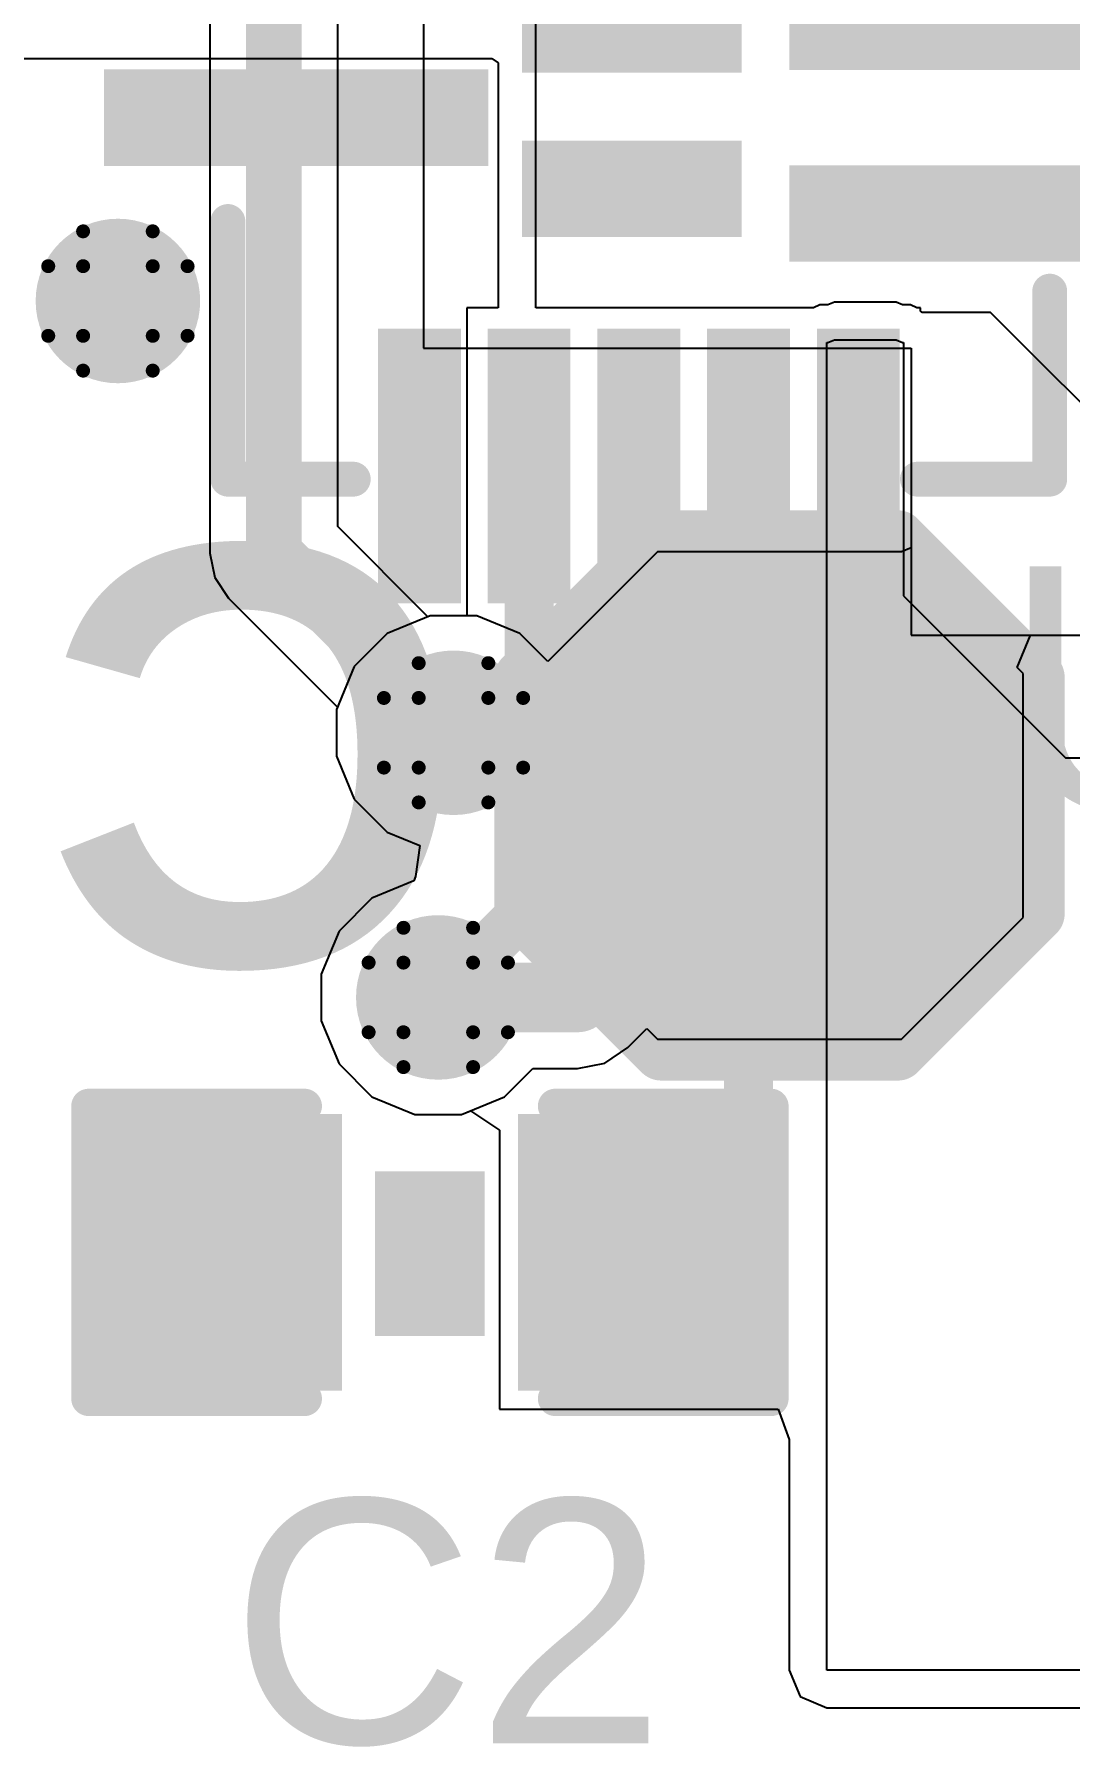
# Model space of a CAD drawing. Header units: inches. Extents: x -25 to 271, y -41 to 15.
# Drawn here: x -5.94 to -2.17, y -19.98 to -13.73 of the extents above; entities that cross this region are included whole.
import ezdxf

# ---------------------------------------------------------------- set-up
doc = ezdxf.new("R2010")
doc.units = ezdxf.units.IN
for name, color, linetype in [('Bottom Layer', 5, 'Continuous'), ('Bottom Overlay', 54, 'Continuous'), ('Bottom Paste', 16, 'Continuous'), ('Bottom Solder', 6, 'Continuous'), ('Drill Drawing', 1, 'Continuous'), ('Top Glue Points', 56, 'Continuous'), ('Top Layer', 1, 'Continuous'), ('Top Overlay', 2, 'Continuous'), ('Top Paste', 8, 'Continuous'), ('Top Solder', 216, 'Continuous'), ('Via Holes', 16, 'Continuous')]:
    doc.layers.add(name, color=color, linetype=linetype)
doc.styles.add('Arial', font='', dxfattribs={"height": 0.2})
doc.styles.add('Arial_Bold', font='', dxfattribs={"height": 0.2})
doc.styles.get('Arial').set_extended_font_data('Arial')
doc.styles.get('Arial_Bold').set_extended_font_data('Arial', bold=True)

# ---------------------------------------------------------------- blocks, each defined once
blk = doc.blocks.new('QFN_16_3X3__RT7291AGQUF_15')
at = {"layer": 'Top Layer'}
for points in [[(-0.04504690000000004, 1.8999327), (-0.04504689999999996, 0.5999353000000001), (-0.2950591, 0.5999353000000001), (-0.2950591, 1.8999327)], [(0.6549771, 1.8999327), (0.6549771, 0.5999353000000001), (0.4049649, 0.5999353000000001), (0.4049649, 1.8999327)], [(-1.8999581, 0.9000998), (-0.9999599, 0.9000998), (-0.9999599, 0.7001002), (-1.8999581, 0.7001002)], [(1.8999581, 0.7001002), (0.9999599, 0.7001002), (0.9999599, 0.9000998), (1.8999581, 0.9000998)], [(-1.8999581, 0.5000498), (-0.9999599, 0.5000498), (-0.9999599, 0.3000502), (-1.8999581, 0.3000502)], [(1.8999581, 0.3000502), (0.9999599, 0.3000501999999999), (0.9999599, 0.5000497999999999), (1.8999581, 0.5000498000000001)], [(-0.2851530999999999, -0.375412), (-0.2851531, 0.324612), (-0.03514090000000005, 0.324612), (-0.03514089999999994, -0.375412)], [(0.3147949, -0.375412), (0.3147948999999999, 0.324612), (0.5648070999999999, 0.324612), (0.5648071, -0.375412)], [(-1.8999581, 0.0999998), (-0.9999599, 0.0999998), (-0.9999599, -0.0999998), (-1.8999581, -0.0999998)], [(1.8999581, -0.09999979999999994), (0.9999599, -0.09999980000000006), (0.9999599, 0.09999979999999994), (1.8999581, 0.09999980000000006)], [(-1.8999581, -0.3000502), (-0.9999599, -0.3000502), (-0.9999599, -0.5000498), (-1.8999581, -0.5000498)], [(1.8999581, -0.5000497999999999), (0.9999599, -0.5000498000000001), (0.9999599, -0.3000502), (1.8999581, -0.3000501999999999)], [(-0.6450710999999999, -1.8999327), (-0.6450711000000001, -0.5999353000000001), (-0.3950589000000002, -0.5999353000000001), (-0.3950588999999998, -1.8999327)], [(0.05495290000000011, -1.8999327), (0.05495289999999989, -0.5999353000000001), (0.3049650999999999, -0.5999353000000001), (0.3049651000000001, -1.8999327)], [(-1.8999581, -0.6998462), (-0.9999599, -0.6998462), (-0.9999599, -0.8998457999999999), (-1.8999581, -0.8998457999999999)], [(1.8999581, -0.8998457999999999), (0.9999599, -0.8998457999999999), (0.9999599, -0.6998462), (1.8999581, -0.6998462)]]:
    blk.add_hatch(color=1, dxfattribs=at).paths.add_polyline_path(points)
at = {"layer": 'Top Paste'}
for points in [[(-0.04504690000000004, 1.8999327), (-0.04504689999999996, 0.5999353000000001), (-0.2950591, 0.5999353000000001), (-0.2950591, 1.8999327)], [(0.6549771, 1.8999327), (0.6549771, 0.5999353000000001), (0.4049649, 0.5999353000000001), (0.4049649, 1.8999327)], [(-1.8999581, 0.9000998), (-0.9999599, 0.9000998), (-0.9999599, 0.7001002), (-1.8999581, 0.7001002)], [(1.8999581, 0.7001002), (0.9999599, 0.7001002), (0.9999599, 0.9000998), (1.8999581, 0.9000998)], [(-1.8999581, 0.5000498), (-0.9999599, 0.5000498), (-0.9999599, 0.3000502), (-1.8999581, 0.3000502)], [(1.8999581, 0.3000502), (0.9999599, 0.3000501999999999), (0.9999599, 0.5000497999999999), (1.8999581, 0.5000498000000001)], [(-0.2851530999999999, -0.375412), (-0.2851531, 0.324612), (-0.03514090000000005, 0.324612), (-0.03514089999999994, -0.375412)], [(0.3147949, -0.375412), (0.3147948999999999, 0.324612), (0.5648070999999999, 0.324612), (0.5648071, -0.375412)], [(-1.8999581, 0.0999998), (-0.9999599, 0.0999998), (-0.9999599, -0.0999998), (-1.8999581, -0.0999998)], [(1.8999581, -0.09999979999999994), (0.9999599, -0.09999980000000006), (0.9999599, 0.09999979999999994), (1.8999581, 0.09999980000000006)], [(-1.8999581, -0.3000502), (-0.9999599, -0.3000502), (-0.9999599, -0.5000498), (-1.8999581, -0.5000498)], [(1.8999581, -0.5000497999999999), (0.9999599, -0.5000498000000001), (0.9999599, -0.3000502), (1.8999581, -0.3000501999999999)], [(-0.6450710999999999, -1.8999327), (-0.6450711000000001, -0.5999353000000001), (-0.3950589000000002, -0.5999353000000001), (-0.3950588999999998, -1.8999327)], [(0.05495290000000011, -1.8999327), (0.05495289999999989, -0.5999353000000001), (0.3049650999999999, -0.5999353000000001), (0.3049651000000001, -1.8999327)], [(-1.8999581, -0.6998462), (-0.9999599, -0.6998462), (-0.9999599, -0.8998457999999999), (-1.8999581, -0.8998457999999999)], [(1.8999581, -0.8998457999999999), (0.9999599, -0.8998457999999999), (0.9999599, -0.6998462), (1.8999581, -0.6998462)]]:
    blk.add_hatch(color=8, dxfattribs=at).paths.add_polyline_path(points)
at = {"layer": 'Top Solder'}
for points in [[(0.005753099999999962, 1.9507327), (0.005753100000000037, 0.5491353), (-0.3458591, 0.5491353), (-0.3458591, 1.9507327)], [(0.7057770999999999, 1.9507327), (0.7057770999999999, 0.5491353), (0.3541648999999999, 0.5491353), (0.3541648999999999, 1.9507327)], [(-1.9507581, 0.9508997999999999), (-0.9491599, 0.9508997999999999), (-0.9491599, 0.6493001999999999), (-1.9507581, 0.6493001999999999)], [(1.9507581, 0.6493002), (0.9491599, 0.6493001999999999), (0.9491599, 0.9508997999999999), (1.9507581, 0.9508997999999999)], [(-1.9507581, 0.5508498000000001), (-0.9491599, 0.5508498000000001), (-0.9491599, 0.2492502), (-1.9507581, 0.2492502)], [(1.9507581, 0.2492502), (0.9491599, 0.2492501999999999), (0.9491599, 0.5508498), (1.9507581, 0.5508498000000001)], [(-0.3359530999999999, -0.426212), (-0.3359531000000001, 0.375412), (0.01565909999999992, 0.375412), (0.01565910000000007, -0.426212)], [(0.2639949000000001, -0.426212), (0.2639948999999999, 0.375412), (0.6156070999999999, 0.375412), (0.6156071000000001, -0.426212)], [(-1.9507581, 0.1507998), (-0.9491599, 0.1507998), (-0.9491599, -0.1507998), (-1.9507581, -0.1507998)], [(1.9507581, -0.1507997999999999), (0.9491599, -0.1507998), (0.9491599, 0.1507997999999999), (1.9507581, 0.1507998)], [(-1.9507581, -0.2492502), (-0.9491599, -0.2492502), (-0.9491599, -0.5508498000000001), (-1.9507581, -0.5508498000000001)], [(1.9507581, -0.5508498), (0.9491599, -0.5508498000000001), (0.9491599, -0.2492502), (1.9507581, -0.2492501999999999)], [(-0.6958710999999999, -1.9507327), (-0.6958711000000001, -0.5491353), (-0.3442589000000001, -0.5491353), (-0.3442588999999998, -1.9507327)], [(0.00415290000000011, -1.9507327), (0.004152899999999888, -0.5491353), (0.3557650999999998, -0.5491353), (0.3557651000000001, -1.9507327)], [(-1.9507581, -0.6490461999999999), (-0.9491599, -0.6490461999999999), (-0.9491599, -0.9506458), (-1.9507581, -0.9506458)], [(1.9507581, -0.9506458), (0.9491599, -0.9506458), (0.9491599, -0.6490462), (1.9507581, -0.6490461999999999)]]:
    blk.add_hatch(color=216, dxfattribs=at).paths.add_polyline_path(points)
at = {"layer": 'Top Overlay'}
for points in [[(-1.498727, 1.0414, 0.127, 0.127, 0), (-1.498727, 1.4986, 0.127, 0.127, 0)], [(-0.533527, 1.4986, 0.127, 0.127, 0), (-1.498727, 1.4986, 0.127, 0.127, 0)], [(1.498473, 1.4986, 0.127, 0.127, 0), (0.812673, 1.4986, 0.127, 0.127, 0)], [(1.498473, 1.016, 0.127, 0.127, 0), (1.498473, 1.4986, 0.127, 0.127, 0)], [(-1.498727, -1.4732, 0.127, 0.127, 0), (-1.498727, -1.0414, 0.127, 0.127, 0)], [(1.498473, -1.4986, 0.127, 0.127, 0), (1.498473, -1.0414, 0.127, 0.127, 0)], [(-1.473327, -1.4986, 0.127, 0.127, 0), (-1.498727, -1.4732, 0.127, 0.127, 0)], [(-0.8383269999999999, -1.4986, 0.127, 0.127, 0), (-1.473327, -1.4986, 0.127, 0.127, 0)], [(1.498473, -1.4986, 0.127, 0.127, 0), (0.558673, -1.4986, 0.127, 0.127, 0)]]:
    blk.add_lwpolyline(points, format="xyseb", dxfattribs=at)
for points in [[(-1.530477, 1.4986, 0.0635, 0.0635, 1), (-1.466977, 1.4986, 0.0635, 0.0635, 1)], [(-1.530477, 1.4986, 0.0635, 0.0635, 1), (-1.466977, 1.4986, 0.0635, 0.0635, 1)], [(-0.565277, 1.4986, 0.0635, 0.0635, 1), (-0.501777, 1.4986, 0.0635, 0.0635, 1)], [(0.780923, 1.4986, 0.0635, 0.0635, 1), (0.8444229999999999, 1.4986, 0.0635, 0.0635, 1)], [(1.466723, 1.4986, 0.0635, 0.0635, 1), (1.530223, 1.4986, 0.0635, 0.0635, 1)], [(1.466723, 1.4986, 0.0635, 0.0635, 1), (1.530223, 1.4986, 0.0635, 0.0635, 1)], [(-1.530477, 1.0414, 0.0635, 0.0635, 1), (-1.466977, 1.0414, 0.0635, 0.0635, 1)], [(1.466723, 1.016, 0.0635, 0.0635, 1), (1.530223, 1.016, 0.0635, 0.0635, 1)], [(-1.530477, -1.0414, 0.0635, 0.0635, 1), (-1.466977, -1.0414, 0.0635, 0.0635, 1)], [(1.466723, -1.0414, 0.0635, 0.0635, 1), (1.530223, -1.0414, 0.0635, 0.0635, 1)], [(-1.530477, -1.4732, 0.0635, 0.0635, 1), (-1.466977, -1.4732, 0.0635, 0.0635, 1)], [(-1.530477, -1.4732, 0.0635, 0.0635, 1), (-1.466977, -1.4732, 0.0635, 0.0635, 1)], [(-1.505077, -1.4986, 0.0635, 0.0635, 1), (-1.441577, -1.4986, 0.0635, 0.0635, 1)], [(-1.505077, -1.4986, 0.0635, 0.0635, 1), (-1.441577, -1.4986, 0.0635, 0.0635, 1)], [(-0.870077, -1.4986, 0.0635, 0.0635, 1), (-0.8065769999999999, -1.4986, 0.0635, 0.0635, 1)], [(0.5269229999999999, -1.4986, 0.0635, 0.0635, 1), (0.5904229999999999, -1.4986, 0.0635, 0.0635, 1)], [(1.466723, -1.4986, 0.0635, 0.0635, 1), (1.530223, -1.4986, 0.0635, 0.0635, 1)], [(1.466723, -1.4986, 0.0635, 0.0635, 1), (1.530223, -1.4986, 0.0635, 0.0635, 1)], [(-0.86696296, -1.7729327, 0.254, 0.254, 1), (-0.98055684, -1.7729327, 0.254, 0.254, 1)], [(-1.04405684, -1.7729327, 0.127, 0.127, 1), (-0.91705684, -1.7729327, 0.127, 0.127, 1)], [(-0.9304629600000001, -1.7729327, 0.127, 0.127, 1), (-0.80346296, -1.7729327, 0.127, 0.127, 1)]]:
    blk.add_lwpolyline(points, format="xyseb", close=True, dxfattribs=at)
blk = doc.blocks.new('CAP_0603_23')
at = {"layer": 'Top Layer'}
for points in [[(-0.3809999999999999, 0.4445), (-0.3810000000000001, -0.4445), (-1.143, -0.4445), (-1.143, 0.4445)], [(1.143, 0.4445), (1.143, -0.4445), (0.3809999999999999, -0.4445), (0.3810000000000001, 0.4445)]]:
    blk.add_hatch(color=1, dxfattribs=at).paths.add_polyline_path(points)
at = {"layer": 'Top Paste'}
for points in [[(-0.3809999999999999, 0.4445), (-0.3810000000000001, -0.4445), (-1.143, -0.4445), (-1.143, 0.4445)], [(1.143, 0.4445), (1.143, -0.4445), (0.3809999999999999, -0.4445), (0.3810000000000001, 0.4445)]]:
    blk.add_hatch(color=8, dxfattribs=at).paths.add_polyline_path(points)
at = {"layer": 'Top Solder'}
for points in [[(-0.3210001199999999, 0.5044998799999999), (-0.3210001200000001, -0.50449988), (-1.20299988, -0.5044998799999999), (-1.20299988, 0.50449988)], [(1.20299988, 0.5044998799999999), (1.20299988, -0.50449988), (0.3210001199999999, -0.5044998799999999), (0.3210001200000001, 0.50449988)]]:
    blk.add_hatch(color=216, dxfattribs=at).paths.add_polyline_path(points)
at = {"layer": 'Top Overlay'}
for points in [[(-1.2446, 0.5334, 0.127, 0.127, 0), (-0.4571999999999999, 0.5334, 0.127, 0.127, 0)], [(-1.2446, -0.5334, 0.127, 0.127, 0), (-1.2446, 0.5334, 0.127, 0.127, 0)], [(0.4571999999999999, 0.5334, 0.127, 0.127, 0), (1.2446, 0.5334, 0.127, 0.127, 0)], [(1.2446, -0.5334, 0.127, 0.127, 0), (1.2446, 0.5334, 0.127, 0.127, 0)], [(-1.2446, -0.5334, 0.127, 0.127, 0), (-0.4571999999999999, -0.5334, 0.127, 0.127, 0)], [(0.4571999999999999, -0.5334, 0.127, 0.127, 0), (1.2446, -0.5334, 0.127, 0.127, 0)]]:
    blk.add_lwpolyline(points, format="xyseb", dxfattribs=at)
for points in [[(-1.27635, 0.5334, 0.0635, 0.0635, 1), (-1.21285, 0.5334, 0.0635, 0.0635, 1)], [(-1.27635, 0.5334, 0.0635, 0.0635, 1), (-1.21285, 0.5334, 0.0635, 0.0635, 1)], [(-0.4889499999999999, 0.5334, 0.0635, 0.0635, 1), (-0.42545, 0.5334, 0.0635, 0.0635, 1)], [(0.42545, 0.5334, 0.0635, 0.0635, 1), (0.4889499999999999, 0.5334, 0.0635, 0.0635, 1)], [(1.21285, 0.5334, 0.0635, 0.0635, 1), (1.27635, 0.5334, 0.0635, 0.0635, 1)], [(1.21285, 0.5334, 0.0635, 0.0635, 1), (1.27635, 0.5334, 0.0635, 0.0635, 1)], [(-1.27635, -0.5334, 0.0635, 0.0635, 1), (-1.21285, -0.5334, 0.0635, 0.0635, 1)], [(-1.27635, -0.5334, 0.0635, 0.0635, 1), (-1.21285, -0.5334, 0.0635, 0.0635, 1)], [(-0.4889499999999999, -0.5334, 0.0635, 0.0635, 1), (-0.42545, -0.5334, 0.0635, 0.0635, 1)], [(0.42545, -0.5334, 0.0635, 0.0635, 1), (0.4889499999999999, -0.5334, 0.0635, 0.0635, 1)], [(1.21285, -0.5334, 0.0635, 0.0635, 1), (1.27635, -0.5334, 0.0635, 0.0635, 1)], [(1.21285, -0.5334, 0.0635, 0.0635, 1), (1.27635, -0.5334, 0.0635, 0.0635, 1)]]:
    blk.add_lwpolyline(points, format="xyseb", close=True, dxfattribs=at)
blk = doc.blocks.new('TEST_POINT_B_71')
at = {"layer": 'Bottom Layer'}
blk.add_hatch(color=5, dxfattribs=at).paths.add_polyline_path([(0.3809999999999999, 0.7619999999999999), (-0.3809999999999999, 0.7619999999999999), (-0.7619999999999999, 0.3809999999999999), (-0.7619999999999999, -0.3809999999999999), (-0.3809999999999999, -0.7619999999999999), (0.3809999999999999, -0.7619999999999999), (0.7619999999999999, -0.3809999999999999), (0.7619999999999999, 0.3809999999999999)])
at = {"layer": 'Bottom Paste'}
blk.add_hatch(color=16, dxfattribs=at).paths.add_polyline_path([(0.3809999999999999, 0.7619999999999999), (-0.3809999999999999, 0.7619999999999999), (-0.7619999999999999, 0.3809999999999999), (-0.7619999999999999, -0.3809999999999999), (-0.3809999999999999, -0.7619999999999999), (0.3809999999999999, -0.7619999999999999), (0.7619999999999999, -0.3809999999999999), (0.7619999999999999, 0.3809999999999999)])
at = {"layer": 'Bottom Solder'}
blk.add_hatch(color=6, dxfattribs=at).paths.add_polyline_path([(0.4318, 0.8636), (-0.4318, 0.8636), (-0.8636, 0.4318), (-0.8636, -0.4318), (-0.4318, -0.8636), (0.4318, -0.8636), (0.8636, -0.4318), (0.8636, 0.4318)])
at = {"layer": 'Bottom Overlay'}
for points in [[(-0.4318, 0.9397999999999999, 0.1999996, 0.1999996, 0), (-0.9397999999999999, 0.4318, 0.1999996, 0.1999996, 0)], [(0.4318, 0.9397999999999999, 0.1999996, 0.1999996, 0), (-0.4318, 0.9397999999999999, 0.1999996, 0.1999996, 0)], [(0.9397999999999999, 0.4318, 0.1999996, 0.1999996, 0), (0.4318, 0.9397999999999999, 0.1999996, 0.1999996, 0)], [(-0.9397999999999999, 0.4318, 0.1999996, 0.1999996, 0), (-0.9397999999999999, -0.4318, 0.1999996, 0.1999996, 0)], [(0.9397999999999999, 0.4318, 0.1999996, 0.1999996, 0), (0.9397999999999999, -0.4318, 0.1999996, 0.1999996, 0)], [(-0.4318, -0.9397999999999999, 0.1999996, 0.1999996, 0), (-0.9397999999999999, -0.4318, 0.1999996, 0.1999996, 0)], [(0.9397999999999999, -0.4318, 0.1999996, 0.1999996, 0), (0.4318, -0.9397999999999999, 0.1999996, 0.1999996, 0)], [(0.4318, -0.9397999999999999, 0.1999996, 0.1999996, 0), (-0.4318, -0.9397999999999999, 0.1999996, 0.1999996, 0)]]:
    blk.add_lwpolyline(points, format="xyseb", dxfattribs=at)
for points in [[(-0.4817998999999999, 0.9397999999999999, 0.0999998, 0.0999998, 1), (-0.3818001, 0.9397999999999999, 0.0999998, 0.0999998, 1)], [(-0.4817998999999999, 0.9397999999999999, 0.0999998, 0.0999998, 1), (-0.3818001, 0.9397999999999999, 0.0999998, 0.0999998, 1)], [(0.3818001, 0.9397999999999999, 0.0999998, 0.0999998, 1), (0.4817998999999999, 0.9397999999999999, 0.0999998, 0.0999998, 1)], [(0.3818001, 0.9397999999999999, 0.0999998, 0.0999998, 1), (0.4817998999999999, 0.9397999999999999, 0.0999998, 0.0999998, 1)], [(-0.9897999000000001, 0.4318, 0.0999998, 0.0999998, 1), (-0.8898001, 0.4318, 0.0999998, 0.0999998, 1)], [(-0.9897999000000001, 0.4318, 0.0999998, 0.0999998, 1), (-0.8898001, 0.4318, 0.0999998, 0.0999998, 1)], [(0.8898001, 0.4318, 0.0999998, 0.0999998, 1), (0.9897999000000001, 0.4318, 0.0999998, 0.0999998, 1)], [(0.8898001, 0.4318, 0.0999998, 0.0999998, 1), (0.9897999000000001, 0.4318, 0.0999998, 0.0999998, 1)], [(-0.9897999000000001, -0.4318, 0.0999998, 0.0999998, 1), (-0.8898001, -0.4318, 0.0999998, 0.0999998, 1)], [(-0.9897999000000001, -0.4318, 0.0999998, 0.0999998, 1), (-0.8898001, -0.4318, 0.0999998, 0.0999998, 1)], [(0.8898001, -0.4318, 0.0999998, 0.0999998, 1), (0.9897999000000001, -0.4318, 0.0999998, 0.0999998, 1)], [(0.8898001, -0.4318, 0.0999998, 0.0999998, 1), (0.9897999000000001, -0.4318, 0.0999998, 0.0999998, 1)], [(-0.4817998999999999, -0.9397999999999999, 0.0999998, 0.0999998, 1), (-0.3818001, -0.9397999999999999, 0.0999998, 0.0999998, 1)], [(-0.4817998999999999, -0.9397999999999999, 0.0999998, 0.0999998, 1), (-0.3818001, -0.9397999999999999, 0.0999998, 0.0999998, 1)], [(0.3818001, -0.9397999999999999, 0.0999998, 0.0999998, 1), (0.4817998999999999, -0.9397999999999999, 0.0999998, 0.0999998, 1)], [(0.3818001, -0.9397999999999999, 0.0999998, 0.0999998, 1), (0.4817998999999999, -0.9397999999999999, 0.0999998, 0.0999998, 1)]]:
    blk.add_lwpolyline(points, format="xyseb", close=True, dxfattribs=at)

msp = doc.modelspace()

# ---------------------------------------------------------------- hatches: boundary and pattern name
at = {"layer": 'Bottom Layer'}
h = msp.add_hatch(color=5, dxfattribs=at)
edge = h.paths.add_edge_path()
edge.add_arc((-5.6388, -14.7066), 0.2999994, 0, 360)
h = msp.add_hatch(color=5, dxfattribs=at)
edge = h.paths.add_edge_path()
edge.add_arc((-4.4147994, -16.2814), 0.2999994, 0, 360)
h = msp.add_hatch(color=5, dxfattribs=at)
edge = h.paths.add_edge_path()
edge.add_arc((-4.4704, -17.2466), 0.2999994, 0, 360)
at = {"layer": 'Top Glue Points'}
msp.add_hatch(color=56, dxfattribs=at).paths.add_polyline_path([(-4.300982, -17.881346), (-4.700778, -17.881346), (-4.700778, -18.481294), (-4.300982, -18.481294)])
at = {"layer": 'Top Layer'}
h = msp.add_hatch(color=1, dxfattribs=at)
edge = h.paths.add_edge_path()
edge.add_arc((-5.6388, -14.7066), 0.2999994, 0, 360)
h = msp.add_hatch(color=1, dxfattribs=at)
edge = h.paths.add_edge_path()
edge.add_arc((-4.4147994, -16.2814), 0.2999994, 0, 360)
h = msp.add_hatch(color=1, dxfattribs=at)
edge = h.paths.add_edge_path()
edge.add_arc((-4.4704, -17.2466), 0.2999994, 0, 360)
at = {"layer": 'Via Holes'}
h = msp.add_hatch(color=7, dxfattribs=at)
edge = h.paths.add_edge_path()
edge.add_arc((-5.6388, -14.7066), 0.1499997, 0, 360)
h = msp.add_hatch(color=7, dxfattribs=at)
edge = h.paths.add_edge_path()
edge.add_arc((-4.4147994, -16.2814), 0.1499997, 0, 360)
h = msp.add_hatch(color=7, dxfattribs=at)
edge = h.paths.add_edge_path()
edge.add_arc((-4.4704, -17.2466), 0.1499997, 0, 360)

# ---------------------------------------------------------------- linework, layer by layer
at = {"layer": 'Bottom Layer'}
for p, q in [((-5.30317202, -10.906633), (-5.30317202, -15.6261054)), ((-4.83701598, -15.52956254), (-4.83701598, -10.906633)), ((-4.524113379999999, -12.97395424), (-4.524113379999999, -14.87895424)), ((-4.524113379999999, -12.97395424), (-4.524113379999999, -14.87895424)), ((-4.524113379999999, -14.87895424), (-2.74611338, -14.87895424)), ((-4.524113379999999, -14.87895424), (-2.74611338, -14.87895424)), ((-2.74611338, -14.87895424), (-2.74611338, -15.9258)), ((-2.74611338, -14.87895424), (-2.74611338, -15.60642294)), ((-4.50853302, -15.8580455), (-4.83701598, -15.52956254)), ((-2.74611338, -15.60642294), (-2.78130254, -15.621)), ((-5.30317202, -15.6261054), (-5.285430119999999, -15.71530004)), ((-3.6703, -15.621), (-4.070817359999999, -16.02151736)), ((-2.78130254, -15.621), (-3.6703, -15.621)), ((-5.285430119999999, -15.71530004), (-5.234904439999999, -15.79091584)), ((-5.234904439999999, -15.79091584), (-4.8381539, -16.18766638)), ((-4.49973446, -15.8544006), (-4.50853302, -15.8580455)), ((-4.32986434, -15.8544006), (-4.49973446, -15.8544006)), ((-4.17292536, -15.91940936), (-4.32986434, -15.8544006)), ((-4.070817359999999, -16.02151736), (-4.17292536, -15.91940936)), ((-2.74611338, -15.9258), (4.495799999999999, -15.9258)), ((-2.35916724, -16.04313276), (-2.31056434, -15.9258)), ((-2.31056434, -15.9258), (-0.9672345399999999, -15.9258)), ((-2.3368, -16.0655), (-2.35916724, -16.04313276)), ((-2.3368, -16.9545), (-2.3368, -16.0655)), ((-4.8381539, -16.18766638), (-4.8417988, -16.19646494)), ((-4.8417988, -16.19646494), (-4.8417988, -16.36633506)), ((-4.8417988, -16.36633506), (-4.77679004, -16.52327404)), ((-4.77679004, -16.52327404), (-4.65667344, -16.64339064)), ((-4.65667344, -16.64339064), (-4.5378751, -16.6926006)), ((-4.5378751, -16.6926006), (-4.553437679999999, -16.80578046)), ((-4.5592365, -16.82121604), (-4.71227404, -16.88460936)), ((-4.553437679999999, -16.80578046), (-4.5592365, -16.82121604)), ((-4.71227404, -16.88460936), (-4.83239064, -17.00472596)), ((-2.7813, -17.399), (-2.3368, -16.9545)), ((-4.83239064, -17.00472596), (-4.8973994, -17.16166494)), ((-4.8973994, -17.16166494), (-4.8973994, -17.33153506)), ((-4.8973994, -17.33153506), (-4.83239064, -17.48847404)), ((-3.77928124, -17.42972384), (-3.7094287, -17.3598713)), ((-3.7094287, -17.3598713), (-3.6703, -17.399)), ((-3.6703, -17.399), (-2.7813, -17.399)), ((-3.96240508, -17.50557586), (-3.86329936, -17.48586292)), ((-3.86329936, -17.48586292), (-3.77928124, -17.42972384)), ((-4.83239064, -17.48847404), (-4.71227404, -17.60859064)), ((-4.22852596, -17.60859064), (-4.12551118, -17.50557586)), ((-4.12551118, -17.50557586), (-3.96240508, -17.50557586)), ((-4.71227404, -17.60859064), (-4.55533506, -17.6735994)), ((-4.38546494, -17.6735994), (-4.22852596, -17.60859064)), ((-4.55533506, -17.6735994), (-4.38546494, -17.6735994))]:
    msp.add_line(p, q, dxfattribs=at)
for points in [[(-5.070094, -15.6261054, 0.2032, 0.2032, 0), (-5.070094, -10.55800022, 0.2032, 0.2032, 0)], [(-5.070094, -15.6261054, 0.2032, 0.2032, 0), (-4.4147994, -16.2814, 0.2032, 0.2032, 0)], [(-3.96240508, -17.2466, 0.254, 0.254, 0), (-3.22580508, -16.51, 0.254, 0.254, 0)], [(-3.22580508, -16.51, 0.1778, 0.1778, 0), (-3.2258, -16.51, 0.1778, 0.1778, 0)], [(-4.4704, -17.2466, 0.254, 0.254, 0), (-3.96240508, -17.2466, 0.254, 0.254, 0)]]:
    msp.add_lwpolyline(points, format="xyseb", dxfattribs=at)
for points in [[(-5.120894, -15.6261054, 0.1016, 0.1016, 1), (-5.019293999999999, -15.6261054, 0.1016, 0.1016, 1)], [(-5.120894, -15.6261054, 0.1016, 0.1016, 1), (-5.019293999999999, -15.6261054, 0.1016, 0.1016, 1)], [(-4.465599399999999, -16.2814, 0.1016, 0.1016, 1), (-4.3639994, -16.2814, 0.1016, 0.1016, 1)], [(-3.28930508, -16.51, 0.127, 0.127, 1), (-3.16230508, -16.51, 0.127, 0.127, 1)], [(-3.27025508, -16.51, 0.08889999999999999, 0.08889999999999999, 1), (-3.18135508, -16.51, 0.08889999999999999, 0.08889999999999999, 1)], [(-3.27025, -16.51, 0.08889999999999999, 0.08889999999999999, 1), (-3.18135, -16.51, 0.08889999999999999, 0.08889999999999999, 1)], [(-4.533899999999999, -17.2466, 0.127, 0.127, 1), (-4.406899999999999, -17.2466, 0.127, 0.127, 1)], [(-4.02590508, -17.2466, 0.127, 0.127, 1), (-3.89890508, -17.2466, 0.127, 0.127, 1)], [(-4.02590508, -17.2466, 0.127, 0.127, 1), (-3.89890508, -17.2466, 0.127, 0.127, 1)]]:
    msp.add_lwpolyline(points, format="xyseb", close=True, dxfattribs=at)
at = {"layer": 'Drill Drawing'}
for points in [[(-5.7658, -14.5796, 0.0508, 0.0508, 0), (-5.7658, -14.4526, 0.0508, 0.0508, 0)], [(-5.7658, -14.4526, 0.0508, 0.0508, 0), (-5.5118, -14.4526, 0.0508, 0.0508, 0)], [(-5.5118, -14.5796, 0.0508, 0.0508, 0), (-5.5118, -14.4526, 0.0508, 0.0508, 0)], [(-5.8928, -14.8336, 0.0508, 0.0508, 0), (-5.8928, -14.5796, 0.0508, 0.0508, 0)], [(-5.8928, -14.5796, 0.0508, 0.0508, 0), (-5.7658, -14.5796, 0.0508, 0.0508, 0)], [(-5.5118, -14.5796, 0.0508, 0.0508, 0), (-5.384799999999999, -14.5796, 0.0508, 0.0508, 0)], [(-5.384799999999999, -14.8336, 0.0508, 0.0508, 0), (-5.384799999999999, -14.5796, 0.0508, 0.0508, 0)], [(-5.8928, -14.8336, 0.0508, 0.0508, 0), (-5.7658, -14.8336, 0.0508, 0.0508, 0)], [(-5.7658, -14.9606, 0.0508, 0.0508, 0), (-5.7658, -14.8336, 0.0508, 0.0508, 0)], [(-5.5118, -14.8336, 0.0508, 0.0508, 0), (-5.384799999999999, -14.8336, 0.0508, 0.0508, 0)], [(-5.5118, -14.9606, 0.0508, 0.0508, 0), (-5.5118, -14.8336, 0.0508, 0.0508, 0)], [(-5.7658, -14.9606, 0.0508, 0.0508, 0), (-5.5118, -14.9606, 0.0508, 0.0508, 0)], [(-4.541799399999999, -16.1544, 0.0508, 0.0508, 0), (-4.541799399999999, -16.0274, 0.0508, 0.0508, 0)], [(-4.541799399999999, -16.0274, 0.0508, 0.0508, 0), (-4.287799399999999, -16.0274, 0.0508, 0.0508, 0)], [(-4.287799399999999, -16.1544, 0.0508, 0.0508, 0), (-4.287799399999999, -16.0274, 0.0508, 0.0508, 0)], [(-4.6687994, -16.4084, 0.0508, 0.0508, 0), (-4.6687994, -16.1544, 0.0508, 0.0508, 0)], [(-4.6687994, -16.1544, 0.0508, 0.0508, 0), (-4.541799399999999, -16.1544, 0.0508, 0.0508, 0)], [(-4.287799399999999, -16.1544, 0.0508, 0.0508, 0), (-4.1607994, -16.1544, 0.0508, 0.0508, 0)], [(-4.1607994, -16.4084, 0.0508, 0.0508, 0), (-4.1607994, -16.1544, 0.0508, 0.0508, 0)], [(-4.6687994, -16.4084, 0.0508, 0.0508, 0), (-4.541799399999999, -16.4084, 0.0508, 0.0508, 0)], [(-4.541799399999999, -16.5354, 0.0508, 0.0508, 0), (-4.541799399999999, -16.4084, 0.0508, 0.0508, 0)], [(-4.287799399999999, -16.4084, 0.0508, 0.0508, 0), (-4.1607994, -16.4084, 0.0508, 0.0508, 0)], [(-4.287799399999999, -16.5354, 0.0508, 0.0508, 0), (-4.287799399999999, -16.4084, 0.0508, 0.0508, 0)], [(-4.541799399999999, -16.5354, 0.0508, 0.0508, 0), (-4.287799399999999, -16.5354, 0.0508, 0.0508, 0)], [(-4.597399999999999, -17.1196, 0.0508, 0.0508, 0), (-4.597399999999999, -16.9926, 0.0508, 0.0508, 0)], [(-4.597399999999999, -16.9926, 0.0508, 0.0508, 0), (-4.3434, -16.9926, 0.0508, 0.0508, 0)], [(-4.3434, -17.1196, 0.0508, 0.0508, 0), (-4.3434, -16.9926, 0.0508, 0.0508, 0)], [(-4.724399999999999, -17.3736, 0.0508, 0.0508, 0), (-4.724399999999999, -17.1196, 0.0508, 0.0508, 0)], [(-4.724399999999999, -17.1196, 0.0508, 0.0508, 0), (-4.597399999999999, -17.1196, 0.0508, 0.0508, 0)], [(-4.3434, -17.1196, 0.0508, 0.0508, 0), (-4.2164, -17.1196, 0.0508, 0.0508, 0)], [(-4.2164, -17.3736, 0.0508, 0.0508, 0), (-4.2164, -17.1196, 0.0508, 0.0508, 0)], [(-4.724399999999999, -17.3736, 0.0508, 0.0508, 0), (-4.597399999999999, -17.3736, 0.0508, 0.0508, 0)], [(-4.597399999999999, -17.5006, 0.0508, 0.0508, 0), (-4.597399999999999, -17.3736, 0.0508, 0.0508, 0)], [(-4.3434, -17.3736, 0.0508, 0.0508, 0), (-4.2164, -17.3736, 0.0508, 0.0508, 0)], [(-4.3434, -17.5006, 0.0508, 0.0508, 0), (-4.3434, -17.3736, 0.0508, 0.0508, 0)], [(-4.597399999999999, -17.5006, 0.0508, 0.0508, 0), (-4.3434, -17.5006, 0.0508, 0.0508, 0)]]:
    msp.add_lwpolyline(points, format="xyseb", dxfattribs=at)
for points in [[(-5.7785, -14.4526, 0.0254, 0.0254, 1), (-5.7531, -14.4526, 0.0254, 0.0254, 1)], [(-5.7785, -14.4526, 0.0254, 0.0254, 1), (-5.7531, -14.4526, 0.0254, 0.0254, 1)], [(-5.5245, -14.4526, 0.0254, 0.0254, 1), (-5.499099999999999, -14.4526, 0.0254, 0.0254, 1)], [(-5.5245, -14.4526, 0.0254, 0.0254, 1), (-5.499099999999999, -14.4526, 0.0254, 0.0254, 1)], [(-5.9055, -14.5796, 0.0254, 0.0254, 1), (-5.8801, -14.5796, 0.0254, 0.0254, 1)], [(-5.9055, -14.5796, 0.0254, 0.0254, 1), (-5.8801, -14.5796, 0.0254, 0.0254, 1)], [(-5.7785, -14.5796, 0.0254, 0.0254, 1), (-5.7531, -14.5796, 0.0254, 0.0254, 1)], [(-5.7785, -14.5796, 0.0254, 0.0254, 1), (-5.7531, -14.5796, 0.0254, 0.0254, 1)], [(-5.5245, -14.5796, 0.0254, 0.0254, 1), (-5.499099999999999, -14.5796, 0.0254, 0.0254, 1)], [(-5.5245, -14.5796, 0.0254, 0.0254, 1), (-5.499099999999999, -14.5796, 0.0254, 0.0254, 1)], [(-5.3975, -14.5796, 0.0254, 0.0254, 1), (-5.3721, -14.5796, 0.0254, 0.0254, 1)], [(-5.3975, -14.5796, 0.0254, 0.0254, 1), (-5.3721, -14.5796, 0.0254, 0.0254, 1)], [(-5.9055, -14.8336, 0.0254, 0.0254, 1), (-5.8801, -14.8336, 0.0254, 0.0254, 1)], [(-5.9055, -14.8336, 0.0254, 0.0254, 1), (-5.8801, -14.8336, 0.0254, 0.0254, 1)], [(-5.7785, -14.8336, 0.0254, 0.0254, 1), (-5.7531, -14.8336, 0.0254, 0.0254, 1)], [(-5.7785, -14.8336, 0.0254, 0.0254, 1), (-5.7531, -14.8336, 0.0254, 0.0254, 1)], [(-5.5245, -14.8336, 0.0254, 0.0254, 1), (-5.499099999999999, -14.8336, 0.0254, 0.0254, 1)], [(-5.5245, -14.8336, 0.0254, 0.0254, 1), (-5.499099999999999, -14.8336, 0.0254, 0.0254, 1)], [(-5.3975, -14.8336, 0.0254, 0.0254, 1), (-5.3721, -14.8336, 0.0254, 0.0254, 1)], [(-5.3975, -14.8336, 0.0254, 0.0254, 1), (-5.3721, -14.8336, 0.0254, 0.0254, 1)], [(-5.7785, -14.9606, 0.0254, 0.0254, 1), (-5.7531, -14.9606, 0.0254, 0.0254, 1)], [(-5.7785, -14.9606, 0.0254, 0.0254, 1), (-5.7531, -14.9606, 0.0254, 0.0254, 1)], [(-5.5245, -14.9606, 0.0254, 0.0254, 1), (-5.499099999999999, -14.9606, 0.0254, 0.0254, 1)], [(-5.5245, -14.9606, 0.0254, 0.0254, 1), (-5.499099999999999, -14.9606, 0.0254, 0.0254, 1)], [(-4.5544994, -16.0274, 0.0254, 0.0254, 1), (-4.5290994, -16.0274, 0.0254, 0.0254, 1)], [(-4.5544994, -16.0274, 0.0254, 0.0254, 1), (-4.5290994, -16.0274, 0.0254, 0.0254, 1)], [(-4.3004994, -16.0274, 0.0254, 0.0254, 1), (-4.275099399999999, -16.0274, 0.0254, 0.0254, 1)], [(-4.3004994, -16.0274, 0.0254, 0.0254, 1), (-4.275099399999999, -16.0274, 0.0254, 0.0254, 1)], [(-4.6814994, -16.1544, 0.0254, 0.0254, 1), (-4.6560994, -16.1544, 0.0254, 0.0254, 1)], [(-4.6814994, -16.1544, 0.0254, 0.0254, 1), (-4.6560994, -16.1544, 0.0254, 0.0254, 1)], [(-4.5544994, -16.1544, 0.0254, 0.0254, 1), (-4.5290994, -16.1544, 0.0254, 0.0254, 1)], [(-4.5544994, -16.1544, 0.0254, 0.0254, 1), (-4.5290994, -16.1544, 0.0254, 0.0254, 1)], [(-4.3004994, -16.1544, 0.0254, 0.0254, 1), (-4.275099399999999, -16.1544, 0.0254, 0.0254, 1)], [(-4.3004994, -16.1544, 0.0254, 0.0254, 1), (-4.275099399999999, -16.1544, 0.0254, 0.0254, 1)], [(-4.1734994, -16.1544, 0.0254, 0.0254, 1), (-4.1480994, -16.1544, 0.0254, 0.0254, 1)], [(-4.1734994, -16.1544, 0.0254, 0.0254, 1), (-4.1480994, -16.1544, 0.0254, 0.0254, 1)], [(-4.6814994, -16.4084, 0.0254, 0.0254, 1), (-4.6560994, -16.4084, 0.0254, 0.0254, 1)], [(-4.6814994, -16.4084, 0.0254, 0.0254, 1), (-4.6560994, -16.4084, 0.0254, 0.0254, 1)], [(-4.5544994, -16.4084, 0.0254, 0.0254, 1), (-4.5290994, -16.4084, 0.0254, 0.0254, 1)], [(-4.5544994, -16.4084, 0.0254, 0.0254, 1), (-4.5290994, -16.4084, 0.0254, 0.0254, 1)], [(-4.3004994, -16.4084, 0.0254, 0.0254, 1), (-4.275099399999999, -16.4084, 0.0254, 0.0254, 1)], [(-4.3004994, -16.4084, 0.0254, 0.0254, 1), (-4.275099399999999, -16.4084, 0.0254, 0.0254, 1)], [(-4.1734994, -16.4084, 0.0254, 0.0254, 1), (-4.1480994, -16.4084, 0.0254, 0.0254, 1)], [(-4.1734994, -16.4084, 0.0254, 0.0254, 1), (-4.1480994, -16.4084, 0.0254, 0.0254, 1)], [(-4.5544994, -16.5354, 0.0254, 0.0254, 1), (-4.5290994, -16.5354, 0.0254, 0.0254, 1)], [(-4.5544994, -16.5354, 0.0254, 0.0254, 1), (-4.5290994, -16.5354, 0.0254, 0.0254, 1)], [(-4.3004994, -16.5354, 0.0254, 0.0254, 1), (-4.275099399999999, -16.5354, 0.0254, 0.0254, 1)], [(-4.3004994, -16.5354, 0.0254, 0.0254, 1), (-4.275099399999999, -16.5354, 0.0254, 0.0254, 1)], [(-4.610099999999999, -16.9926, 0.0254, 0.0254, 1), (-4.5847, -16.9926, 0.0254, 0.0254, 1)], [(-4.610099999999999, -16.9926, 0.0254, 0.0254, 1), (-4.5847, -16.9926, 0.0254, 0.0254, 1)], [(-4.356100000000001, -16.9926, 0.0254, 0.0254, 1), (-4.3307, -16.9926, 0.0254, 0.0254, 1)], [(-4.356100000000001, -16.9926, 0.0254, 0.0254, 1), (-4.3307, -16.9926, 0.0254, 0.0254, 1)], [(-4.7371, -17.1196, 0.0254, 0.0254, 1), (-4.7117, -17.1196, 0.0254, 0.0254, 1)], [(-4.7371, -17.1196, 0.0254, 0.0254, 1), (-4.7117, -17.1196, 0.0254, 0.0254, 1)], [(-4.610099999999999, -17.1196, 0.0254, 0.0254, 1), (-4.5847, -17.1196, 0.0254, 0.0254, 1)], [(-4.610099999999999, -17.1196, 0.0254, 0.0254, 1), (-4.5847, -17.1196, 0.0254, 0.0254, 1)], [(-4.356100000000001, -17.1196, 0.0254, 0.0254, 1), (-4.3307, -17.1196, 0.0254, 0.0254, 1)], [(-4.356100000000001, -17.1196, 0.0254, 0.0254, 1), (-4.3307, -17.1196, 0.0254, 0.0254, 1)], [(-4.2291, -17.1196, 0.0254, 0.0254, 1), (-4.2037, -17.1196, 0.0254, 0.0254, 1)], [(-4.2291, -17.1196, 0.0254, 0.0254, 1), (-4.2037, -17.1196, 0.0254, 0.0254, 1)], [(-4.7371, -17.3736, 0.0254, 0.0254, 1), (-4.7117, -17.3736, 0.0254, 0.0254, 1)], [(-4.7371, -17.3736, 0.0254, 0.0254, 1), (-4.7117, -17.3736, 0.0254, 0.0254, 1)], [(-4.610099999999999, -17.3736, 0.0254, 0.0254, 1), (-4.5847, -17.3736, 0.0254, 0.0254, 1)], [(-4.610099999999999, -17.3736, 0.0254, 0.0254, 1), (-4.5847, -17.3736, 0.0254, 0.0254, 1)], [(-4.356100000000001, -17.3736, 0.0254, 0.0254, 1), (-4.3307, -17.3736, 0.0254, 0.0254, 1)], [(-4.356100000000001, -17.3736, 0.0254, 0.0254, 1), (-4.3307, -17.3736, 0.0254, 0.0254, 1)], [(-4.2291, -17.3736, 0.0254, 0.0254, 1), (-4.2037, -17.3736, 0.0254, 0.0254, 1)], [(-4.2291, -17.3736, 0.0254, 0.0254, 1), (-4.2037, -17.3736, 0.0254, 0.0254, 1)], [(-4.610099999999999, -17.5006, 0.0254, 0.0254, 1), (-4.5847, -17.5006, 0.0254, 0.0254, 1)], [(-4.610099999999999, -17.5006, 0.0254, 0.0254, 1), (-4.5847, -17.5006, 0.0254, 0.0254, 1)], [(-4.356100000000001, -17.5006, 0.0254, 0.0254, 1), (-4.3307, -17.5006, 0.0254, 0.0254, 1)], [(-4.356100000000001, -17.5006, 0.0254, 0.0254, 1), (-4.3307, -17.5006, 0.0254, 0.0254, 1)]]:
    msp.add_lwpolyline(points, format="xyseb", close=True, dxfattribs=at)
at = {"layer": 'Top Layer'}
for p, q in [((-4.1148, -14.73096114), (-4.1148, -13.1737862)), ((-8.55536516, -13.82261904), (-4.27468792, -13.82261904)), ((-4.27468792, -13.82261904), (-4.2522648, -13.8376025)), ((-4.2522648, -13.8376025), (-4.2522648, -14.73096114)), ((-4.2522648, -14.73096114), (-4.36604918, -14.73096114)), ((-4.36604918, -14.73096114), (-4.36604918, -15.8544006)), ((-3.1018988, -14.73096114), (-4.1148, -14.73096114)), ((-3.07833776, -14.72120246), (-3.1018988, -14.73096114)), ((-3.05477926, -14.72120246), (-3.07833776, -14.72120246)), ((-3.05308, -14.72049888), (-3.05477926, -14.72120246)), ((-3.0492954, -14.72049888), (-3.05308, -14.72049888)), ((-3.02573436, -14.7107402), (-3.0492954, -14.72049888)), ((-3.0492954, -14.72049888), (-3.0492954, -14.72049888)), ((-2.8010231, -14.7107402), (-3.02573436, -14.7107402)), ((-2.77746206, -14.72049888), (-2.8010231, -14.7107402)), ((-2.77368, -14.72049888), (-2.77746206, -14.72049888)), ((-2.77197566, -14.721205), (-2.77368, -14.72049888)), ((-2.74841462, -14.721205), (-2.77197566, -14.721205)), ((-2.72486374, -14.73096114), (-2.74841462, -14.721205)), ((-2.71189958, -14.73096114), (-2.72486374, -14.73096114)), ((-2.71189958, -14.74392276), (-2.71189958, -14.73096114)), ((-2.70820388, -14.74761846), (-2.71189958, -14.74392276)), ((-2.70820134, -14.747621), (-2.70820388, -14.74761846)), ((-2.70586962, -14.7485862), (-2.70820134, -14.747621)), ((-2.45629938, -14.7485862), (-2.70586962, -14.7485862)), ((-2.35533946, -14.84954866), (-2.45629938, -14.7485862)), ((-3.05308, -19.699605), (-3.05308, -14.85796368)), ((-3.05308, -14.85796368), (-3.0492954, -14.85796368)), ((-3.0492954, -14.85796368), (-3.02573436, -14.848205)), ((-3.02573436, -14.848205), (-2.8010231, -14.848205)), ((-2.8010231, -14.848205), (-2.7774646, -14.85796368)), ((-2.7774646, -14.85796368), (-2.77368, -14.85796368)), ((-2.77368, -14.85796368), (-2.77368, -15.78184296)), ((-2.000377, -15.20450858), (-2.35533946, -14.84954866)), ((-2.77368, -15.78184296), (-2.18331796, -16.372205)), ((-4.49973446, -15.8544006), (-4.65667344, -15.91940936)), ((-4.36604918, -15.8544006), (-4.49973446, -15.8544006)), ((-4.65667344, -15.91940936), (-4.77679004, -16.03952596)), ((-4.77679004, -16.03952596), (-4.8417988, -16.19646494)), ((-4.8417988, -16.19646494), (-4.8417988, -16.36633506)), ((-4.8417988, -16.36633506), (-4.77679004, -16.52327404)), ((-2.18331796, -16.372205), (5.08, -16.372205)), ((-4.77679004, -16.52327404), (-4.65667344, -16.64339064)), ((-4.65667344, -16.64339064), (-4.5378751, -16.6926006)), ((-4.5378751, -16.6926006), (-4.553437679999999, -16.80578046)), ((-4.5592365, -16.82121604), (-4.71227404, -16.88460936)), ((-4.553437679999999, -16.80578046), (-4.5592365, -16.82121604)), ((-4.71227404, -16.88460936), (-4.83239064, -17.00472596)), ((-4.83239064, -17.00472596), (-4.8973994, -17.16166494)), ((-4.8973994, -17.16166494), (-4.8973994, -17.33153506)), ((-4.8973994, -17.33153506), (-4.83239064, -17.48847404)), ((-4.83239064, -17.48847404), (-4.71227404, -17.60859064)), ((-4.71227404, -17.60859064), (-4.55533506, -17.6735994)), ((-4.55533506, -17.6735994), (-4.38546494, -17.6735994)), ((-4.38546494, -17.6735994), (-4.35247796, -17.6599342)), ((-4.35247796, -17.6599342), (-4.246879999999999, -17.73049286)), ((-4.246879999999999, -17.73049286), (-4.246879999999999, -18.747994)), ((-4.246879999999999, -18.747994), (-3.23088254, -18.747994)), ((-3.23088254, -18.747994), (-3.1905448, -18.85828842)), ((-3.1905448, -18.85828842), (-3.1905448, -19.699605)), ((-3.1905448, -19.699605), (-3.15028326, -19.79680826)), ((5.0546, -19.699605), (-3.05308, -19.699605)), ((-3.15028326, -19.79680826), (-3.05308, -19.8370698)), ((-3.05308, -19.8370698), (4.589706339999999, -19.8370698))]:
    msp.add_line(p, q, dxfattribs=at)
for points in [[(-4.13904938, -16.04100424, 0.1778, 0.1778, 0), (-4.13904938, -15.30796024, 0.1778, 0.1778, 0)], [(-3.73899938, -16.51519938, 0.1778, 0.1778, 0), (-3.73899938, -15.30796024, 0.1778, 0.1778, 0)], [(-3.33894938, -17.71673876, 0.1778, 0.1778, 0), (-3.33894938, -15.30796024, 0.1778, 0.1778, 0)], [(-4.37944514, -16.2814, 0.1778, 0.1778, 0), (-4.13904938, -16.04100424, 0.1778, 0.1778, 0)], [(-4.4147994, -16.2814, 0.1778, 0.1778, 0), (-4.37944514, -16.2814, 0.1778, 0.1778, 0)], [(-4.4704, -17.2466, 0.1778, 0.1778, 0), (-3.73899938, -16.51519938, 0.1778, 0.1778, 0)], [(-3.44310462, -17.820894, 0.1778, 0.1778, 0), (-3.33894938, -17.71673876, 0.1778, 0.1778, 0)], [(-3.73888, -18.112994, 0.1778, 0.1778, 0), (-3.44678, -17.820894, 0.1778, 0.1778, 0)], [(-3.44678, -17.820894, 0.1778, 0.1778, 0), (-3.44310462, -17.820894, 0.1778, 0.1778, 0)], [(-3.73888, -18.176494, 0.1778, 0.1778, 0), (-3.73888, -18.112994, 0.1778, 0.1778, 0)]]:
    msp.add_lwpolyline(points, format="xyseb", dxfattribs=at)
for points in [[(-4.18349938, -15.30796024, 0.08889999999999999, 0.08889999999999999, 1), (-4.09459938, -15.30796024, 0.08889999999999999, 0.08889999999999999, 1)], [(-3.78344938, -15.30796024, 0.08889999999999999, 0.08889999999999999, 1), (-3.69454938, -15.30796024, 0.08889999999999999, 0.08889999999999999, 1)], [(-3.38339938, -15.30796024, 0.08889999999999999, 0.08889999999999999, 1), (-3.29449938, -15.30796024, 0.08889999999999999, 0.08889999999999999, 1)], [(-4.18349938, -16.04100424, 0.08889999999999999, 0.08889999999999999, 1), (-4.09459938, -16.04100424, 0.08889999999999999, 0.08889999999999999, 1)], [(-4.18349938, -16.04100424, 0.08889999999999999, 0.08889999999999999, 1), (-4.09459938, -16.04100424, 0.08889999999999999, 0.08889999999999999, 1)], [(-4.4592494, -16.2814, 0.08889999999999999, 0.08889999999999999, 1), (-4.370349399999999, -16.2814, 0.08889999999999999, 0.08889999999999999, 1)], [(-4.42389514, -16.2814, 0.08889999999999999, 0.08889999999999999, 1), (-4.334995139999999, -16.2814, 0.08889999999999999, 0.08889999999999999, 1)], [(-4.42389514, -16.2814, 0.08889999999999999, 0.08889999999999999, 1), (-4.334995139999999, -16.2814, 0.08889999999999999, 0.08889999999999999, 1)], [(-3.78344938, -16.51519938, 0.08889999999999999, 0.08889999999999999, 1), (-3.69454938, -16.51519938, 0.08889999999999999, 0.08889999999999999, 1)], [(-3.78344938, -16.51519938, 0.08889999999999999, 0.08889999999999999, 1), (-3.69454938, -16.51519938, 0.08889999999999999, 0.08889999999999999, 1)], [(-4.514849999999999, -17.2466, 0.08889999999999999, 0.08889999999999999, 1), (-4.425949999999999, -17.2466, 0.08889999999999999, 0.08889999999999999, 1)], [(-3.38339938, -17.71673876, 0.08889999999999999, 0.08889999999999999, 1), (-3.29449938, -17.71673876, 0.08889999999999999, 0.08889999999999999, 1)], [(-3.38339938, -17.71673876, 0.08889999999999999, 0.08889999999999999, 1), (-3.29449938, -17.71673876, 0.08889999999999999, 0.08889999999999999, 1)], [(-3.491229999999999, -17.820894, 0.08889999999999999, 0.08889999999999999, 1), (-3.40233, -17.820894, 0.08889999999999999, 0.08889999999999999, 1)], [(-3.491229999999999, -17.820894, 0.08889999999999999, 0.08889999999999999, 1), (-3.40233, -17.820894, 0.08889999999999999, 0.08889999999999999, 1)], [(-3.48755462, -17.820894, 0.08889999999999999, 0.08889999999999999, 1), (-3.398654619999999, -17.820894, 0.08889999999999999, 0.08889999999999999, 1)], [(-3.48755462, -17.820894, 0.08889999999999999, 0.08889999999999999, 1), (-3.398654619999999, -17.820894, 0.08889999999999999, 0.08889999999999999, 1)], [(-3.78333, -18.112994, 0.08889999999999999, 0.08889999999999999, 1), (-3.69443, -18.112994, 0.08889999999999999, 0.08889999999999999, 1)], [(-3.78333, -18.112994, 0.08889999999999999, 0.08889999999999999, 1), (-3.69443, -18.112994, 0.08889999999999999, 0.08889999999999999, 1)], [(-3.78333, -18.176494, 0.08889999999999999, 0.08889999999999999, 1), (-3.69443, -18.176494, 0.08889999999999999, 0.08889999999999999, 1)]]:
    msp.add_lwpolyline(points, format="xyseb", close=True, dxfattribs=at)

# ---------------------------------------------------------------- block references
for name, p, rotation in [('QFN_16_3X3__RT7291AGQUF_15', (-3.73899938, -13.85800124), 270), ('TEST_POINT_B_71', (-3.2258, -16.51), 180)]:
    msp.add_blockref(name, p, dxfattribs=dict(rotation=rotation))
msp.add_blockref('CAP_0603_23', (-4.50088, -18.176494))

# ---------------------------------------------------------------- texts
at = {"layer": 'Bottom Overlay', "style": 'Arial_Bold', "text_generation_flag": 2}
msp.add_text('CLK', height=1.524, rotation=360, dxfattribs=at).set_placement((-4.368799999999999, -17.1280836))
at = {"layer": 'Top Overlay', "style": 'Arial'}
for s, p in [('U2', (-2.40946432, -16.56311648)), ('C2', (-5.22968982, -19.9668511))]:
    msp.add_text(s, height=0.889, dxfattribs=at).set_placement(p)

doc.saveas('drawing.dxf')
